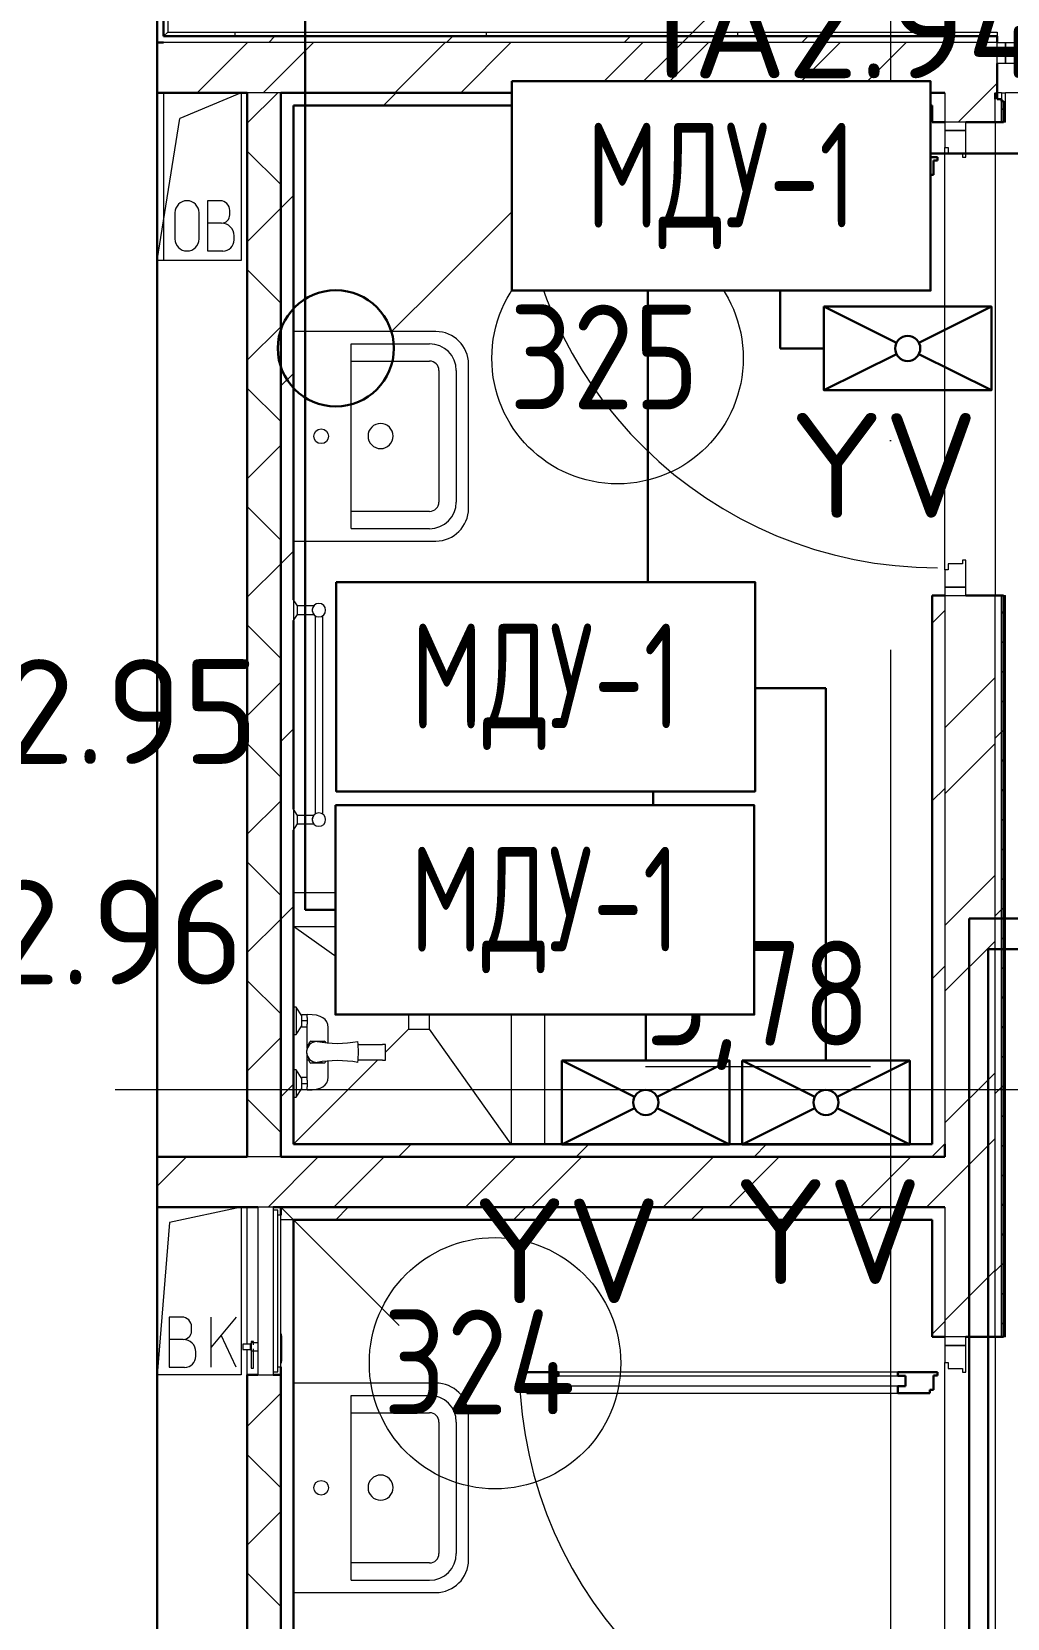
# Model space of a CAD drawing. Header units: millimetres. Extents: x -1073752 to 1436911, y -1379358 to 94781.
# Drawn here: x -1027053 to -1024725, y -1090949 to -1087162 of the extents above; entities that cross this region are included whole.
import ezdxf
from ezdxf.enums import TextEntityAlignment as Align

# ---------------------------------------------------------------- set-up
doc = ezdxf.new("R2010")
doc.units = ezdxf.units.MM
doc.set_wipeout_variables(frame=1)
doc.linetypes.add('ADSK_Линия сетки', pattern=[25, 20, -2.5, 0, -2.5])
for name, color, linetype, lineweight in [('RC-Дымоудаление', 1, 'Continuous', 30), ('Двери', 252, 'Continuous', 9), ('лс', 5, 'Continuous', 30), ('Марки помещений', 7, 'Continuous', 20), ('Обобщенные модели', 252, 'Continuous', 18), ('Оборудование', 7, 'Continuous', 18), ('Ограждение', 252, 'Continuous', 9), ('Оси', 252, 'Continuous', 9), ('Перекрытие', 252, 'Continuous', 18), ('Сантехника', 252, 'Continuous', 9), ('Стены внутренние', 7, 'Continuous', 18), ('Стены наружные', 7, 'Continuous', 18), ('Стены штриховка', 7, 'Continuous', 9)]:
    doc.layers.add(name, color=color, linetype=linetype, lineweight=lineweight)
doc.layers.add('RC-Позиционные_обозначения', color=7, linetype='Continuous')
doc.layers.add('RC-Таблицы', color=7, linetype='Continuous')
doc.layers.add('Двери открывание', color=7, linetype='Continuous', lineweight=9, true_color=0xc0c0c0)
doc.layers.add('Линии', color=7, linetype='Continuous', lineweight=9, true_color=0x00a600)
doc.styles.add('GOST Common_2', font='', dxfattribs={"width": 0.9, "height": 250})
doc.styles.add('ISOCPEUR', font='isocpeur.ttf', dxfattribs={"height": 250})
doc.styles.add('RubezhCAD', font='isocpeur.ttf')
doc.styles.get("Standard").update_dxf_attribs({"font": 'arial.ttf'})
doc.styles.get('GOST Common_2').set_extended_font_data('GOST type B')

# ---------------------------------------------------------------- blocks, each defined once
blk = doc.blocks.new('3 этаж')
at = {"color": 251, "lineweight": 18, "true_color": 0x636466}
for p, q in [((275095.8, 23256.6), (274925.4, 23219.9)), ((275095.8, 23256.6), (275095.8, 22856.6)), ((274925.4, 23219.9), (274895.8, 22856.6)), ((274954.6, 22994.2), (274924.6, 22994.2)), ((274924.6, 22994.2), (274924.6, 22874.2)), ((275084.6, 22994.2), (275024.6, 22922.7)), ((275024.6, 22874.2), (275024.6, 22994.2)), ((274978, 22960.8), (274978, 22970.8)), ((274958, 22940.8), (274924.6, 22940.8)), ((275084.6, 22874.2), (275048.7, 22951.3)), ((274988, 22900.8), (274988, 22910.8)), ((275095.8, 22856.6), (274895.8, 22856.6)), ((274924.6, 22874.2), (274961.3, 22874.2))]:
    blk.add_line(p, q, dxfattribs=at)
for centre, radius, start, end in [((274954.6, 22970.8), 23.3, 0, 90), ((274958, 22960.8), 20, 270, 0), ((274958, 22910.8), 30, 0, 90), ((274961.3, 22900.8), 26.7, 270, 0)]:
    blk.add_arc(centre, radius, start, end, dxfattribs=at)
at = {"layer": 'Двери', "color": 251, "true_color": 0x636466}
for p, q in [((276900.8, 26036.6), (276920.8, 26036.6)), ((276900.8, 25986.6), (276900.8, 26036.6)), ((276920.8, 26036.6), (276920.8, 25986.6)), ((276920.8, 26036.6), (276961.8, 26036.6)), ((276920.8, 25986.6), (276920.8, 26036.6)), ((276920.8, 25986.6), (276900.8, 25986.6)), ((276984.8, 25986.6), (276920.8, 25986.6)), ((276825.8, 25846.9), (276775.8, 25846.9)), ((276775.8, 25846.9), (276775.8, 25826.9)), ((276825.8, 25826.9), (276825.8, 25846.9)), ((276775.8, 25826.9), (276825.8, 25826.9)), ((276825.8, 25826.9), (276775.8, 25826.9)), ((276775.8, 25826.9), (276775.8, 25785.9)), ((276825.8, 25762.9), (276825.8, 25826.9)), ((276663.8, 25762.9), (275853.8, 25762.9)), ((276775.8, 25785.9), (276783.8, 25785.9)), ((276783.8, 25785.9), (276783.8, 25771.9)), ((276783.8, 25771.9), (276817.8, 25771.9)), ((276817.8, 25771.9), (276817.8, 25762.9)), ((276817.8, 25762.9), (276825.8, 25762.9)), ((275835.8, 25753.9), (276681.8, 25753.9)), ((275835.8, 25729.9), (275835.8, 25753.9)), ((276681.8, 25729.9), (275835.8, 25729.9)), ((276681.8, 25753.9), (276681.8, 25729.9)), ((275853.8, 25712.9), (276663.8, 25712.9)), ((276775.8, 24777.9), (276775.8, 24736.9)), ((276783.8, 24777.9), (276775.8, 24777.9)), ((276817.8, 24791.9), (276783.8, 24791.9)), ((276783.8, 24791.9), (276783.8, 24777.9)), ((276825.8, 24800.9), (276817.8, 24800.9)), ((276817.8, 24800.9), (276817.8, 24791.9)), ((276825.8, 24736.9), (276825.8, 24800.9)), ((276825.8, 24736.9), (276775.8, 24736.9)), ((276775.8, 24736.9), (276775.8, 24716.9)), ((276775.8, 24736.9), (276825.8, 24736.9)), ((276825.8, 24716.9), (276825.8, 24736.9)), ((276775.8, 24716.9), (276825.8, 24716.9)), ((276825.8, 22946.6), (276775.8, 22946.6)), ((276775.8, 22946.6), (276775.8, 22926.6)), ((276775.8, 22926.6), (276825.8, 22926.6)), ((276825.8, 22926.6), (276775.8, 22926.6)), ((276775.8, 22926.6), (276775.8, 22885.6)), ((276825.8, 22926.6), (276825.8, 22946.6)), ((276825.8, 22862.6), (276825.8, 22926.6)), ((276775.8, 22885.6), (276783.8, 22885.6)), ((276783.8, 22885.6), (276783.8, 22871.6)), ((275835.8, 22853.6), (276681.8, 22853.6)), ((275835.8, 22829.6), (275835.8, 22853.6)), ((276663.8, 22862.6), (275853.8, 22862.6)), ((276681.8, 22853.6), (276681.8, 22829.6)), ((276783.8, 22871.6), (276817.8, 22871.6)), ((276817.8, 22871.6), (276817.8, 22862.6)), ((276817.8, 22862.6), (276825.8, 22862.6)), ((276681.8, 22829.6), (275835.8, 22829.6)), ((275853.8, 22812.6), (276663.8, 22812.6))]:
    blk.add_line(p, q, dxfattribs=at)
at = {"layer": 'Двери', "color": 251, "lineweight": 30, "true_color": 0x636466}
for p, q in [((275853.8, 25762.9), (275759.8, 25762.9)), ((275759.8, 25762.9), (275759.8, 25754.9)), ((275759.8, 25754.9), (275768.8, 25754.9)), ((275768.8, 25754.9), (275768.8, 25720.9)), ((275853.8, 25753.9), (275853.8, 25762.9)), ((276757.8, 25762.9), (276663.8, 25762.9)), ((276663.8, 25753.9), (276663.8, 25762.9)), ((276748.8, 25720.9), (276748.8, 25754.9)), ((276748.8, 25754.9), (276757.8, 25754.9)), ((276757.8, 25754.9), (276757.8, 25762.9)), ((275768.8, 25720.9), (275777.8, 25720.9)), ((275777.8, 25720.9), (275777.8, 25712.9)), ((275835.8, 25753.9), (275853.8, 25753.9)), ((275835.8, 25729.9), (275835.8, 25753.9)), ((275853.8, 25729.9), (275835.8, 25729.9)), ((275853.8, 25712.9), (275853.8, 25729.9)), ((276681.8, 25753.9), (276663.8, 25753.9)), ((276663.8, 25729.9), (276681.8, 25729.9)), ((276663.8, 25712.9), (276663.8, 25729.9)), ((276681.8, 25729.9), (276681.8, 25753.9)), ((276739.8, 25712.9), (276739.8, 25720.9)), ((276739.8, 25720.9), (276748.8, 25720.9)), ((275777.8, 25712.9), (275853.8, 25712.9)), ((276663.8, 25712.9), (276739.8, 25712.9)), ((275853.8, 22862.6), (275759.8, 22862.6)), ((275759.8, 22862.6), (275759.8, 22854.6)), ((275759.8, 22854.6), (275768.8, 22854.6)), ((275768.8, 22854.6), (275768.8, 22820.6)), ((275835.8, 22853.6), (275853.8, 22853.6)), ((275835.8, 22829.6), (275835.8, 22853.6)), ((275853.8, 22853.6), (275853.8, 22862.6)), ((276757.8, 22862.6), (276663.8, 22862.6)), ((276663.8, 22853.6), (276663.8, 22862.6)), ((276681.8, 22853.6), (276663.8, 22853.6)), ((276681.8, 22829.6), (276681.8, 22853.6)), ((276748.8, 22820.6), (276748.8, 22854.6)), ((276748.8, 22854.6), (276757.8, 22854.6)), ((276757.8, 22854.6), (276757.8, 22862.6)), ((275768.8, 22820.6), (275777.8, 22820.6)), ((275777.8, 22820.6), (275777.8, 22812.6)), ((275777.8, 22812.6), (275853.8, 22812.6)), ((275853.8, 22829.6), (275835.8, 22829.6)), ((275853.8, 22812.6), (275853.8, 22829.6)), ((276663.8, 22829.6), (276681.8, 22829.6)), ((276663.8, 22812.6), (276663.8, 22829.6)), ((276663.8, 22812.6), (276739.8, 22812.6)), ((276739.8, 22812.6), (276739.8, 22820.6)), ((276739.8, 22820.6), (276748.8, 22820.6))]:
    blk.add_line(p, q, dxfattribs=at)
at = {"layer": 'Двери открывание', "color": 251, "true_color": 0x636466}
for centre in [(276757.8, 25780.9), (276757.8, 22880.6)]:
    blk.add_arc(centre, 998, 181.0334, 270, dxfattribs=at)
at = {"layer": 'Линии', "color": 251, "lineweight": 18, "ltscale": 200, "true_color": 0x636466}
for p, q in [((275095.8, 25916.6), (274949.9, 25855.5)), ((275095.8, 25916.6), (275095.8, 25516.6)), ((274895.8, 25516.6), (274949.9, 25855.5)), ((275045.8, 25659.1), (275015.8, 25659.1)), ((275015.8, 25659.1), (275015.8, 25539.1)), ((274938.3, 25567.8), (274938.3, 25630.4)), ((274995.6, 25567.8), (274995.6, 25630.4)), ((275049.1, 25605.7), (275015.8, 25605.7)), ((275069.1, 25625.7), (275069.1, 25635.7)), ((275079.1, 25565.7), (275079.1, 25575.7)), ((275015.8, 25539.1), (275052.5, 25539.1)), ((275095.8, 25516.6), (274895.8, 25516.6))]:
    blk.add_line(p, q, dxfattribs=at)
at = {"layer": 'Линии', "color": 251, "lineweight": 18, "true_color": 0x636466}
for centre, radius, start, end in [((274966.9, 25630.4), 28.7, 0, 180), ((275045.8, 25635.7), 23.3, 0, 90), ((275049.1, 25625.7), 20, 270, 0), ((275049.1, 25575.7), 30, 0, 90), ((274966.9, 25567.8), 28.7, 180, 0), ((275052.5, 25565.7), 26.7, 270, 0)]:
    blk.add_arc(centre, radius, start, end, dxfattribs=at)
at = {"layer": 'Марки помещений', "color": 251, "true_color": 0x636466}
for centre in [(275994.5, 25283.2), (275702.1, 22884.1)]:
    blk.add_circle(centre, 300, dxfattribs=at)
at = {"layer": 'Обобщенные модели', "color": 251, "true_color": 0x636466}
for p, q in [((275560.8, 25346.9), (275220.8, 25346.9)), ((275358.8, 25317.4), (275545.9, 25317.4)), ((275358.8, 24876.3), (275358.8, 25317.4)), ((275358.8, 25276.1), (275545.9, 25276.1)), ((275638.8, 25096.9), (275638.8, 25268.9)), ((275568.2, 25253.9), (275568.2, 24939.8)), ((275609.5, 25253.9), (275609.5, 24939.8)), ((275638.8, 24924.8), (275638.8, 25096.9)), ((275545.9, 24917.6), (275358.8, 24917.6)), ((275220.8, 24846.8), (275560.8, 24846.8)), ((275358.8, 24876.3), (275545.9, 24876.3)), ((275820.8, 24006.6), (275220.8, 24006.6)), ((275820.8, 23406.6), (275820.8, 24006.6)), ((275220.8, 23926.6), (275740.8, 23926.6)), ((275495.8, 23731.6), (275220.8, 23926.6)), ((275740.8, 23926.6), (275545.8, 23731.6)), ((275740.8, 23926.6), (275740.8, 23406.6)), ((275495.8, 23731.6), (275495.8, 23681.6)), ((275545.8, 23731.6), (275495.8, 23731.6)), ((275545.8, 23681.6), (275545.8, 23731.6)), ((275440.6, 23626.4), (275495.8, 23681.6)), ((275495.8, 23681.6), (275545.8, 23681.6)), ((275740.8, 23406.6), (275545.8, 23681.6)), ((275220.8, 23406.6), (275421.6, 23607.4)), ((275560.8, 22836.6), (275220.8, 22836.6)), ((275358.8, 22807.1), (275545.9, 22807.1)), ((275358.8, 22366), (275358.8, 22807.1)), ((275358.8, 22765.8), (275545.9, 22765.8)), ((275568.2, 22743.6), (275568.2, 22429.5)), ((275609.5, 22743.6), (275609.5, 22429.5)), ((275638.8, 22586.7), (275638.8, 22758.6)), ((275638.8, 22414.5), (275638.8, 22586.7)), ((275545.9, 22407.3), (275358.8, 22407.3)), ((275358.8, 22366), (275545.9, 22366)), ((275220.8, 22336.5), (275560.8, 22336.5))]:
    blk.add_line(p, q, dxfattribs=at)
for centre in [(275287.1, 25096.8), (275287.1, 22586.6)]:
    blk.add_circle(centre, 17.5, dxfattribs=at)
for centre, radius, start, end in [((275560.8, 25268.9), 78, 0, 90), ((275545.9, 25253.9), 63.6, 0, 90), ((275545.9, 25253.9), 22.3, 0, 90), ((275428.9, 25097.3), 30, 90, 270), ((275428.9, 25097.3), 30, 270, 90), ((275545.9, 24939.8), 63.6, 270, 0), ((275545.9, 24939.8), 22.3, 270, 0), ((275560.8, 24924.8), 78, 270, 0), ((275545.9, 22743.6), 63.6, 0, 90), ((275560.8, 22758.6), 78, 0, 90), ((275545.9, 22743.6), 22.3, 0, 90), ((275428.9, 22587), 30, 90, 270), ((275428.9, 22587), 30, 270, 90), ((275545.9, 22429.5), 63.6, 270, 0), ((275545.9, 22429.5), 22.3, 270, 0), ((275560.8, 22414.5), 78, 270, 0)]:
    blk.add_arc(centre, radius, start, end, dxfattribs=at)
at = {"layer": 'Обобщенные модели', "color": 251, "lineweight": 9, "true_color": 0x636466}
for centre, radius, start, end in [((275277.2, 23627), 24.9, 90, 270), ((275325.8, 23924.2), 276.6, 259.8828, 280.1172), ((275190.1, 23627), 186, 352.307, 7.693), ((275325.8, 23329.8), 276.6, 79.8828, 100.1172)]:
    blk.add_arc(centre, radius, start, end, dxfattribs=at)
for points, knots in [([(275254.9, 23638), (275254.8, 23637.8), (275254.6, 23637.4), (275254.2, 23636.6), (275253.9, 23635.7), (275253.7, 23635.1), (275253.6, 23634.8)], [0.71428571, 0.71428571, 0.71428571, 0.71428571, 0.73214286, 0.75, 0.78571429, 0.8032683, 0.8032683, 0.8032683, 0.8032683]), ([(275258.9, 23643.8), (275258.8, 23643.7), (275258.4, 23643.3), (275257.9, 23642.7), (275257.4, 23642), (275256.9, 23641.4), (275256.6, 23640.9), (275256.4, 23640.6)], [0.5266216, 0.5266216, 0.5266216, 0.5266216, 0.5357143, 0.5714286, 0.5892857, 0.6071429, 0.634202, 0.634202, 0.634202, 0.634202]), ([(275263.5, 23647.8), (275263.2, 23647.6), (275262.5, 23647.1), (275261.9, 23646.6), (275261.5, 23646.3)], [0.36280917, 0.36280917, 0.36280917, 0.36280917, 0.39285714, 0.42857143, 0.42857143, 0.42857143, 0.42857143]), ([(275269.3, 23650.6), (275269.1, 23650.5), (275268.4, 23650.3), (275267.4, 23649.9), (275266.5, 23649.5), (275266.1, 23649.3)], [0.19772091, 0.19772091, 0.19772091, 0.19772091, 0.21428571, 0.25, 0.28571429, 0.28571429, 0.28571429, 0.28571429]), ([(275253, 23632.8), (275252.9, 23632.3), (275252.7, 23631.4), (275252.4, 23629.5), (275252.3, 23628), (275252.3, 23627)], [0.8571429, 0.8571429, 0.8571429, 0.8571429, 0.8928571, 0.9285714, 1, 1, 1, 1]), ([(275252.3, 23627), (275252.3, 23626), (275252.4, 23624.5), (275252.7, 23622.6), (275252.9, 23621.7), (275253, 23621.2)], [0, 0, 0, 0, 0.0714286, 0.1071429, 0.1428571, 0.1428571, 0.1428571, 0.1428571]), ([(275253.6, 23619.2), (275253.7, 23619), (275253.9, 23618.3), (275254.2, 23617.5), (275254.6, 23616.6), (275254.8, 23616.2), (275254.9, 23616)], [0.1967317, 0.1967317, 0.1967317, 0.1967317, 0.21428571, 0.25, 0.26785714, 0.28571429, 0.28571429, 0.28571429, 0.28571429]), ([(275256.4, 23613.4), (275256.6, 23613.1), (275256.9, 23612.6), (275257.4, 23612), (275257.8, 23611.5), (275258.2, 23611), (275258.6, 23610.6), (275258.8, 23610.3), (275258.9, 23610.2)], [0.365798, 0.365798, 0.365798, 0.365798, 0.3928571, 0.4107143, 0.4285714, 0.4464286, 0.4642857, 0.4733784, 0.4733784, 0.4733784, 0.4733784]), ([(275261.9, 23607.4), (275262.1, 23607.2), (275262.6, 23606.8), (275263.2, 23606.4), (275263.5, 23606.2)], [0.58294052, 0.58294052, 0.58294052, 0.58294052, 0.60714286, 0.63719083, 0.63719083, 0.63719083, 0.63719083]), ([(275266.1, 23604.7), (275266.5, 23604.5), (275267.4, 23604.1), (275268.4, 23603.7), (275269.1, 23603.5), (275269.3, 23603.4)], [0.71428571, 0.71428571, 0.71428571, 0.71428571, 0.75, 0.78571429, 0.80227909, 0.80227909, 0.80227909, 0.80227909])]:
    blk.add_open_spline(points, degree=3, knots=knots, dxfattribs=at)
for points in [[(275277.2, 23651.9), (275275.3, 23651.9), (275273.3, 23651.7), (275271.4, 23651.2)], [(275271.4, 23602.8), (275273.3, 23602.3), (275275.3, 23602.1), (275277.2, 23602.1)]]:
    blk.add_open_spline(points, degree=3, dxfattribs=at)
at = {"layer": 'Оборудование', "color": 251, "true_color": 0x636466}
for p, q in [((275172.2, 23256.6), (275135.8, 23256.6)), ((275135.8, 23256.6), (275135.8, 22856.6)), ((275173.1, 22857.5), (275173.1, 23255.6)), ((275190.8, 23256.6), (275473.6, 22973.7)), ((275182.8, 23249.6), (275173.1, 23249.6)), ((275183.8, 22864.5), (275183.8, 23248.6)), ((275190.8, 23237.6), (275185.3, 23237.6)), ((275190.8, 22875.6), (275190.8, 23237.6)), ((275192.8, 22953.1), (275190.8, 22953.1)), ((275192.8, 22949.1), (275192.8, 22953.1)), ((275117.9, 22929.2), (275100.4, 22929.2)), ((275100.4, 22929.2), (275100.4, 22916.9)), ((275100.4, 22916.9), (275117.9, 22916.9)), ((275119.9, 22931.1), (275117.9, 22929.2)), ((275117.9, 22929.2), (275117.9, 22916.9)), ((275117.9, 22916.9), (275119.9, 22915)), ((275135.8, 22932.7), (275119.9, 22932.7)), ((275119.9, 22932.7), (275119.9, 22913.4)), ((275125.4, 22936.1), (275120.4, 22936.1)), ((275120.4, 22936.1), (275120.4, 22927.9)), ((275120.4, 22918.2), (275120.4, 22872.4)), ((275125.4, 22927.9), (275125.4, 22936.1)), ((275125.4, 22872.4), (275125.4, 22918.2)), ((275192.8, 22949.1), (275192.8, 22888.6)), ((275119.9, 22913.4), (275135.8, 22913.4)), ((275190.8, 22884.6), (275192.8, 22884.6)), ((275192.8, 22884.6), (275192.8, 22888.6)), ((275120.4, 22872.4), (275125.4, 22872.4)), ((275135.8, 22856.6), (275172.2, 22856.6)), ((275173.1, 22863.6), (275182.8, 22863.6)), ((275185.3, 22875.6), (275190.8, 22875.6))]:
    blk.add_line(p, q, dxfattribs=at)
for points, knots in [([(275173.1, 23255.6), (275173.1, 23255.7), (275173.1, 23255.8), (275173, 23256), (275172.9, 23256.2), (275172.8, 23256.3), (275172.6, 23256.4), (275172.4, 23256.5), (275172.2, 23256.6), (275172.2, 23256.6)], [-1, -1, -1, -1, -0.833333, -0.75, -0.583333, -0.458333, -0.333333, -0.166667, 0, 0, 0, 0]), ([(275183.8, 23248.6), (275183.8, 23248.7), (275183.8, 23248.8), (275183.7, 23249), (275183.7, 23249.1), (275183.6, 23249.2), (275183.5, 23249.3), (275183.3, 23249.4), (275183.1, 23249.5), (275182.9, 23249.6), (275182.8, 23249.6)], [-1, -1, -1, -1, -0.833333, -0.75, -0.666667, -0.583333, -0.458333, -0.333333, -0.166667, 0, 0, 0, 0]), ([(275185.3, 23237.6), (275185.2, 23237.6), (275185, 23237.6), (275184.7, 23237.7), (275184.5, 23237.8), (275184.4, 23237.9), (275184.2, 23238), (275184.1, 23238.2), (275184, 23238.3), (275183.9, 23238.5), (275183.8, 23238.8), (275183.8, 23239), (275183.8, 23239.1)], [-1, -1, -1, -1, -0.833333, -0.75, -0.666667, -0.583333, -0.5, -0.416667, -0.333333, -0.25, -0.166667, 0, 0, 0, 0]), ([(275172.2, 22856.6), (275172.2, 22856.6), (275172.4, 22856.6), (275172.6, 22856.7), (275172.8, 22856.8), (275172.9, 22856.9), (275173, 22857.1), (275173.1, 22857.2), (275173.1, 22857.4), (275173.1, 22857.5)], [0, 0, 0, 0, 0.166667, 0.333333, 0.458333, 0.583333, 0.708333, 0.833333, 1, 1, 1, 1]), ([(275182.8, 22863.6), (275182.9, 22863.6), (275183.1, 22863.6), (275183.3, 22863.7), (275183.5, 22863.8), (275183.6, 22863.9), (275183.7, 22864), (275183.7, 22864.1), (275183.8, 22864.3), (275183.8, 22864.4), (275183.8, 22864.5)], [0, 0, 0, 0, 0.166667, 0.333333, 0.458333, 0.583333, 0.666667, 0.75, 0.833333, 1, 1, 1, 1]), ([(275183.8, 22874), (275183.8, 22874.2), (275183.8, 22874.4), (275183.9, 22874.6), (275184, 22874.8), (275184.1, 22875), (275184.2, 22875.1), (275184.4, 22875.2), (275184.5, 22875.4), (275184.7, 22875.4), (275185, 22875.5), (275185.2, 22875.6), (275185.3, 22875.6)], [0, 0, 0, 0, 0.166667, 0.25, 0.333333, 0.416667, 0.5, 0.583333, 0.666667, 0.75, 0.833333, 1, 1, 1, 1])]:
    blk.add_open_spline(points, degree=3, knots=knots, dxfattribs=at)
at = {"layer": 'Ограждение', "color": 251, "true_color": 0x636466}
for p, q in [((274920.8, 26554.9), (274920.8, 26061.6)), ((274920.8, 26061.6), (274910.8, 26051.6)), ((274910.8, 26051.6), (274920.8, 26061.6)), ((274920.8, 26061.6), (276900.8, 26061.6)), ((276900.8, 26061.6), (276900.8, 26051.6)), ((276910.8, 25916.6), (276920.8, 25916.6)), ((276910.8, 25916.6), (276910.8, 25901.6)), ((276920.8, 25846.9), (276920.8, 25916.6)), ((276920.8, 25846.9), (276915.8, 25846.9)), ((276915.8, 24716.9), (276920.8, 24716.9)), ((276920.8, 22946.6), (276920.8, 24716.9)), ((276920.8, 22946.6), (276915.8, 22946.6))]:
    blk.add_line(p, q, dxfattribs=at)
at = {"layer": 'Ограждение', "color": 251, "linetype": 'Continuous', "true_color": 0x636466}
for p, q in [((275081.8, 26051.6), (275081.8, 26061.6)), ((275681.8, 26051.6), (275681.8, 26061.6)), ((276281.8, 26051.6), (276281.8, 26061.6)), ((276881.8, 26051.6), (276881.8, 26061.6))]:
    blk.add_line(p, q, dxfattribs=at)
at = {"layer": 'Оси', "color": 251, "linetype": 'ADSK_Линия сетки', "ltscale": 200, "true_color": 0x636466}
for p, q in [((274895.8, 34587.2), (274895.8, -31389.6)), ((276645.8, 34587.2), (276645.8, -31389.6)), ((308795.8, 23536.6), (237073.5, 23536.6))]:
    blk.add_line(p, q, dxfattribs=at)
at = {"layer": 'Перекрытие', "color": 251, "true_color": 0x636466}
for p, q in [((275095.8, 25916.6), (275095.8, 25516.6)), ((275095.8, 25516.6), (274895.8, 25516.6))]:
    blk.add_line(p, q, dxfattribs=at)
at = {"layer": 'Сантехника', "color": 251, "true_color": 0x636466}
for p, q in [((275230.8, 24691.7), (275220.8, 24706.7)), ((275220.8, 24706.7), (275220.8, 24656.7)), ((275220.8, 24656.7), (275230.8, 24671.7)), ((275220.8, 24656.7), (275230.8, 24671.7)), ((275269.3, 24691.7), (275230.8, 24691.7)), ((275230.8, 24671.7), (275230.8, 24691.7)), ((275230.8, 24671.7), (275269.3, 24671.7)), ((275272.8, 24668.6), (275272.8, 24194.4)), ((275290.8, 24194.4), (275290.8, 24669.1)), ((275230.8, 24191.7), (275220.8, 24206.7)), ((275220.8, 24206.7), (275220.8, 24156.7)), ((275220.8, 24156.7), (275230.8, 24171.7)), ((275220.8, 24156.7), (275230.8, 24171.7)), ((275269.3, 24191.7), (275230.8, 24191.7)), ((275230.8, 24171.7), (275230.8, 24191.7)), ((275230.8, 24171.7), (275269.3, 24171.7)), ((275227.1, 23734.1), (275220.8, 23734.1)), ((275240.8, 23713.6), (275227.1, 23734.1)), ((275227.1, 23734.1), (275227.1, 23669)), ((275240.8, 23701.6), (275240.8, 23716.6)), ((275240.8, 23716.6), (275253.8, 23716.6)), ((275253.8, 23709.5), (275253.8, 23716.4)), ((275253.8, 23709.5), (275253.8, 23701.6)), ((275227.1, 23669), (275240.8, 23689.6)), ((275240.8, 23686.6), (275240.8, 23701.6)), ((275253.8, 23701.6), (275240.8, 23701.6)), ((275253.8, 23686.6), (275240.8, 23686.6)), ((275253.8, 23701.6), (275253.8, 23693.7)), ((275253.8, 23644.5), (275253.8, 23693.7)), ((275304, 23649.5), (275304, 23685.6)), ((275220.8, 23669), (275227.1, 23669)), ((275253.8, 23644.5), (275258.1, 23644.5)), ((275253.8, 23634.9), (275253.8, 23644.5)), ((275261.4, 23653.1), (275295.4, 23653.1)), ((275271.6, 23651.2), (275261.4, 23653.1)), ((275295.4, 23653.1), (275284.7, 23651.3)), ((275374.9, 23644.5), (275433.5, 23644.5)), ((275440.8, 23644.5), (275433.5, 23644.5)), ((275440.8, 23607.4), (275440.8, 23644.5)), ((275253.8, 23607.4), (275253.8, 23619.1)), ((275259.1, 23607.4), (275253.8, 23607.4)), ((275253.8, 23559.5), (275253.8, 23607.4)), ((275261.4, 23600.6), (275274.1, 23602.5)), ((275295.4, 23600.6), (275261.4, 23600.6)), ((275295.4, 23600.6), (275281.7, 23602.5)), ((275304, 23567.2), (275304, 23604.5)), ((275433.5, 23607.4), (275374.8, 23607.4)), ((275433.5, 23607.4), (275440.8, 23607.4)), ((275227.1, 23584.1), (275220.8, 23584.1)), ((275240.8, 23563.6), (275227.1, 23584.1)), ((275227.1, 23584.1), (275227.1, 23519.1)), ((275240.8, 23551.6), (275240.8, 23566.6)), ((275240.8, 23566.6), (275253.8, 23566.6)), ((275253.8, 23559.5), (275253.8, 23551.6)), ((275227.1, 23519.1), (275240.8, 23539.6)), ((275240.8, 23536.6), (275240.8, 23551.6)), ((275240.8, 23551.6), (275253.8, 23551.6)), ((275253.8, 23536.6), (275240.8, 23536.6)), ((275253.8, 23551.6), (275253.8, 23543.7)), ((275253.8, 23536.4), (275253.8, 23543.7)), ((275220.8, 23519.1), (275227.1, 23519.1))]:
    blk.add_line(p, q, dxfattribs=at)
for centre, start, end in [((275281.8, 24681.7), 90, 270), ((275281.8, 24681.7), 270, 90), ((275281.8, 24181.7), 90, 270), ((275281.8, 24181.7), 270, 90)]:
    blk.add_arc(centre, 16, start, end, dxfattribs=at)
for points, knots in [([(275269.3, 24691.7), (275269.3, 24691.7), (275269.2, 24691.6), (275269, 24691.3), (275268.8, 24691.1), (275268.6, 24690.8), (275268.3, 24690.4), (275268, 24689.9), (275267.4, 24688.9), (275266.7, 24687.3), (275266.1, 24685.2), (275265.9, 24683.6), (275265.8, 24682.6), (275265.8, 24682.1)], [0, 0, 0, 0, 0.0555556, 0.0833333, 0.1111111, 0.1388889, 0.1666667, 0.1944444, 0.2222222, 0.3333333, 0.3888889, 0.4444444, 0.4884465, 0.4884465, 0.4884465, 0.4884465]), ([(275266.6, 24676.6), (275266.9, 24675.9), (275267.2, 24675), (275267.7, 24674.2), (275267.9, 24673.6), (275268.3, 24673), (275268.6, 24672.6), (275268.8, 24672.4), (275268.9, 24672.2), (275269, 24672), (275269.2, 24671.8), (275269.3, 24671.7), (275269.3, 24671.7)], [0.6666667, 0.6666667, 0.6666667, 0.6666667, 0.75, 0.7708333, 0.7916667, 0.8333333, 0.875, 0.8854167, 0.8958333, 0.9166667, 0.9583333, 1, 1, 1, 1]), ([(275268.8, 24191.1), (275268.7, 24191), (275268.6, 24190.8), (275268.3, 24190.4), (275268, 24189.9), (275267.4, 24188.9), (275266.7, 24187.3), (275266.1, 24185.2), (275265.9, 24183.6), (275265.8, 24182.5), (275265.8, 24181.9)], [0.1111111, 0.1111111, 0.1111111, 0.1111111, 0.1388889, 0.1666667, 0.1944444, 0.2222222, 0.3333333, 0.3888889, 0.4444444, 0.4925448, 0.4925448, 0.4925448, 0.4925448]), ([(275266.6, 24176.6), (275266.9, 24175.9), (275267.2, 24175), (275267.7, 24174.2), (275267.9, 24173.6), (275268.3, 24173), (275268.6, 24172.6), (275268.8, 24172.4), (275268.9, 24172.2), (275269, 24172), (275269.2, 24171.8), (275269.3, 24171.7), (275269.3, 24171.7)], [0.6666667, 0.6666667, 0.6666667, 0.6666667, 0.75, 0.7708333, 0.7916667, 0.8333333, 0.875, 0.8854167, 0.8958333, 0.9166667, 0.9583333, 1, 1, 1, 1])]:
    blk.add_open_spline(points, degree=3, knots=knots, dxfattribs=at)
for points in [[(275265.9, 24679.9), (275265.9, 24679.3), (275266, 24678.8), (275266.2, 24678.2)], [(275265.9, 24179.9), (275265.9, 24179.3), (275266, 24178.8), (275266.2, 24178.2)], [(275304, 23685.6), (275304, 23706.1), (275287.3, 23716.4), (275253.8, 23716.4)], [(275256.5, 23640.8), (275257, 23642.1), (275257.5, 23643.3), (275258.1, 23644.5)], [(275257.1, 23644.5), (275257.7, 23646), (275259, 23649), (275260.6, 23651.8), (275261.4, 23653.1)], [(275295.4, 23653.1), (275296, 23652.2), (275296.6, 23651.2), (275297.1, 23650.2)], [(275259.1, 23607.4), (275257.9, 23609.5), (275256.9, 23611.7), (275256.1, 23614)], [(275261.4, 23600.6), (275260.7, 23601.7), (275259.4, 23603.9), (275258.3, 23606.2), (275257.9, 23607.4)], [(275297.3, 23603.9), (275296.7, 23602.8), (275296.1, 23601.7), (275295.4, 23600.6)], [(275253.8, 23536.4), (275287.3, 23536.4), (275304, 23546.6), (275304, 23567.2)]]:
    blk.add_open_spline(points, degree=3, dxfattribs=at)
at = {"layer": 'Стены внутренние', "color": 251, "lineweight": 30, "true_color": 0x636466}
for p, q in [((274895.8, 25916.6), (274895.8, 23376.6)), ((274895.8, 23256.6), (274895.8, 17536.6))]:
    blk.add_line(p, q, dxfattribs=at)
at = {"layer": 'Стены наружные', "color": 251, "lineweight": 30, "true_color": 0x636466}
for p, q in [((274895.8, 25916.6), (274895.8, 26554.8)), ((274910.8, 26554.9), (274910.8, 26051.6)), ((274895.8, 26036.6), (274910.8, 26036.6)), ((276900.8, 26051.6), (274910.8, 26051.6)), ((276900.8, 26051.6), (276900.8, 26036.6)), ((276900.8, 25901.6), (276900.8, 25986.6)), ((274895.8, 25916.6), (275110.8, 25916.6)), ((275110.8, 25916.6), (275110.8, 23376.6)), ((275190.8, 25916.6), (276775.8, 25916.6)), ((275190.8, 25916.6), (275190.8, 23376.6)), ((276895.8, 25916.6), (276895.8, 25901.6)), ((276745.8, 25886.6), (275220.8, 25886.6)), ((275220.8, 25886.6), (275220.8, 24706.7)), ((276745.8, 25886.6), (276745.8, 25846.9)), ((276910.8, 25901.6), (276900.8, 25901.6)), ((276910.8, 25896.6), (276910.8, 25901.6)), ((276915.8, 25896.6), (276910.8, 25896.6)), ((276915.8, 25846.9), (276915.8, 25896.6)), ((276745.8, 25846.9), (276775.8, 25846.9)), ((276825.8, 25846.9), (276915.8, 25846.9)), ((276745.8, 24716.9), (276745.8, 23406.6)), ((276745.8, 24716.9), (276775.8, 24716.9)), ((276825.8, 24716.9), (276915.8, 24716.9)), ((276915.8, 22946.6), (276915.8, 24716.9)), ((275220.8, 24656.7), (275220.8, 24206.7)), ((275220.8, 24156.7), (275220.8, 23406.6)), ((275220.8, 23406.6), (276745.8, 23406.6)), ((276775.8, 23376.6), (276775.8, 23406.6)), ((274895.8, 23376.6), (275110.8, 23376.6)), ((274895.8, 23376.6), (274895.8, 23256.6)), ((275190.8, 23376.6), (276775.8, 23376.6)), ((275135.8, 23256.6), (274895.8, 23256.6)), ((275172.4, 23256.6), (276775.8, 23256.6)), ((275190.8, 23237.6), (275190.8, 23256.6)), ((276745.8, 23226.6), (275220.8, 23226.6)), ((275220.8, 23226.6), (275220.8, 21026.6)), ((276745.8, 23226.6), (276745.8, 22946.6)), ((276745.8, 22946.6), (276775.8, 22946.6)), ((276825.8, 22946.6), (276915.8, 22946.6)), ((275110.8, 22856.6), (275110.8, 20996.6)), ((275110.8, 22856.6), (275135.8, 22856.6)), ((275172.4, 22856.6), (275190.8, 22856.6)), ((275190.8, 20996.6), (275190.8, 22875.6))]:
    blk.add_line(p, q, dxfattribs=at)
at = {"layer": 'Стены наружные', "color": 251, "linetype": 'Continuous', "lineweight": 9, "true_color": 0x636466}
for p, q in [((274991.5, 25916.6), (275111.5, 26036.6)), ((275148.7, 25916.6), (275268.7, 26036.6)), ((275161.9, 26036.6), (275176.9, 26051.6)), ((275463, 25916.6), (275583, 26036.6)), ((275586.2, 26036.6), (275601.2, 26051.6)), ((275620.2, 25916.6), (275740.2, 26036.6)), ((275934.5, 25916.6), (276054.5, 26036.6)), ((276010.4, 26036.6), (276025.4, 26051.6)), ((276091.6, 25916.6), (276211.6, 26036.6)), ((276405.9, 25916.6), (276525.9, 26036.6)), ((276434.7, 26036.6), (276449.7, 26051.6)), ((276563.1, 25916.6), (276683.1, 26036.6)), ((276859, 26036.6), (276874, 26051.6)), ((275110.8, 25844), (275183.3, 25916.6)), ((275436.2, 25886.6), (275466.2, 25916.6)), ((275860.4, 25886.6), (275890.4, 25916.6)), ((276284.7, 25886.6), (276314.7, 25916.6)), ((276709, 25886.6), (276739, 25916.6)), ((276807.7, 25846.9), (276877.4, 25916.6)), ((276877.4, 25916.6), (276900.8, 25939.9)), ((276910.8, 25876.2), (276915.8, 25881.2)), ((275190.8, 25697.6), (275110.8, 25777.6)), ((275110.8, 25561.2), (275190.8, 25641.2)), ((275190.8, 25641.2), (275220.8, 25671.2)), ((275190.8, 25414.8), (275110.8, 25494.8)), ((275110.8, 25278.3), (275190.8, 25358.3)), ((275190.8, 25216.9), (275220.8, 25246.9)), ((275190.8, 25131.9), (275110.8, 25211.9)), ((275110.8, 24995.5), (275190.8, 25075.5)), ((275190.8, 24849.1), (275110.8, 24929.1)), ((275190.8, 24792.6), (275220.8, 24822.6)), ((275110.8, 24712.6), (275190.8, 24792.6)), ((276775.8, 24714.9), (276777.8, 24716.9)), ((276745.8, 24650.6), (276775.8, 24680.6)), ((276910.8, 24674.1), (276915.8, 24679.1)), ((275190.8, 24566.3), (275110.8, 24646.3)), ((276910.8, 24603.4), (276915.8, 24608.4)), ((275110.8, 24429.8), (275190.8, 24509.8)), ((276775.8, 24400.6), (276895.8, 24520.6)), ((276910.8, 24532.7), (276915.8, 24537.7)), ((276910.8, 24462), (276915.8, 24467)), ((275190.8, 24368.4), (275220.8, 24398.4)), ((276895.8, 24376.3), (276910.8, 24391.3)), ((276910.8, 24391.3), (276915.8, 24396.3)), ((275190.8, 24283.4), (275110.8, 24363.4)), ((276775.8, 24243.4), (276895.8, 24363.4)), ((276910.8, 24320.6), (276915.8, 24325.6)), ((276745.8, 24226.3), (276775.8, 24256.3)), ((276910.8, 24249.9), (276915.8, 24254.9)), ((275110.8, 24146.9), (275190.8, 24226.9)), ((276910.8, 24179.2), (276915.8, 24184.2)), ((276910.8, 24108.5), (276915.8, 24113.5)), ((275190.8, 24000.6), (275110.8, 24080.6)), ((276775.8, 23929.1), (276895.8, 24049.1)), ((276910.8, 24037.8), (276915.8, 24042.8)), ((275110.8, 23864.1), (275190.8, 23944.1)), ((275190.8, 23944.1), (275220.8, 23974.1)), ((276895.8, 23952), (276910.8, 23967)), ((276910.8, 23967), (276915.8, 23972)), ((276910.8, 23896.3), (276915.8, 23901.3)), ((276775.8, 23771.9), (276895.8, 23891.9)), ((276745.8, 23802), (276775.8, 23832)), ((276910.8, 23825.6), (276915.8, 23830.6)), ((275190.8, 23717.7), (275110.8, 23797.7)), ((276910.8, 23754.9), (276915.8, 23759.9)), ((276910.8, 23684.2), (276915.8, 23689.2)), ((275110.8, 23581.3), (275190.8, 23661.3)), ((276910.8, 23613.5), (276915.8, 23618.5)), ((276775.8, 23457.6), (276895.8, 23577.6)), ((275190.8, 23519.8), (275220.8, 23549.8)), ((276895.8, 23527.8), (276910.8, 23542.8)), ((276910.8, 23542.8), (276915.8, 23547.8)), ((275190.8, 23434.9), (275110.8, 23514.9)), ((276910.8, 23472.1), (276915.8, 23477.1)), ((275471.8, 23376.6), (275501.8, 23406.6)), ((275896, 23376.6), (275926, 23406.6)), ((276320.3, 23376.6), (276350.3, 23406.6)), ((276744.6, 23376.6), (276774.6, 23406.6)), ((276774.6, 23406.6), (276775.8, 23407.8)), ((276775.8, 23300.5), (276895.8, 23420.5)), ((276910.8, 23401.4), (276915.8, 23406.4)), ((274895.8, 23306.3), (274966, 23376.6)), ((275160.3, 23256.6), (275280.3, 23376.6)), ((275188.9, 23376.6), (275190.8, 23378.4)), ((275317.5, 23256.6), (275437.5, 23376.6)), ((275631.8, 23256.6), (275751.8, 23376.6)), ((275788.9, 23256.6), (275908.9, 23376.6)), ((276103.2, 23256.6), (276223.2, 23376.6)), ((276260.4, 23256.6), (276380.4, 23376.6)), ((276574.7, 23256.6), (276694.7, 23376.6)), ((276910.8, 23330.6), (276915.8, 23335.6)), ((276731.9, 23256.6), (276775.8, 23300.5)), ((275321.8, 23226.6), (275351.8, 23256.6)), ((275746, 23226.6), (275776, 23256.6)), ((276170.3, 23226.6), (276200.3, 23256.6)), ((276594.6, 23226.6), (276624.6, 23256.6)), ((276910.8, 23259.9), (276915.8, 23264.9)), ((276910.8, 23189.2), (276915.8, 23194.2)), ((276775.8, 22986.2), (276895.8, 23106.2)), ((276895.8, 23103.5), (276910.8, 23118.5)), ((276910.8, 23118.5), (276915.8, 23123.5)), ((276910.8, 23047.8), (276915.8, 23052.8)), ((276745.8, 22953.5), (276775.8, 22983.5)), ((276910.8, 22977.1), (276915.8, 22982.1)), ((276893.3, 22946.6), (276895.8, 22949)), ((275110.8, 22732.7), (275190.8, 22812.7)), ((275190.8, 22586.4), (275110.8, 22666.4)), ((275110.8, 22449.9), (275190.8, 22529.9)), ((275190.8, 22303.5), (275110.8, 22383.5))]:
    blk.add_line(p, q, dxfattribs=at)
at = {"layer": 'Стены наружные', "color": 251, "true_color": 0x636466}
for p, q in [((274910.8, 25916.6), (274910.8, 25516.6)), ((276910.8, 25916.6), (276900.8, 25916.6)), ((278130.8, 25916.6), (276920.8, 25916.6)), ((276895.8, 25846.9), (276895.8, 24716.9)), ((276775.8, 24777.9), (276775.8, 25785.9)), ((275110.8, 22929.2), (275110.8, 23256.6)), ((275110.8, 22856.6), (275110.8, 22916.9)), ((276895.8, 22946.6), (276895.8, 21816.6)), ((276775.8, 21877.6), (276775.8, 22885.6))]:
    blk.add_line(p, q, dxfattribs=at)
at = {"layer": 'Стены штриховка', "color": 251, "true_color": 0x636466}
for p, q in [((276900.8, 26036.6), (274910.8, 26036.6)), ((275190.8, 25916.6), (275110.8, 25916.6)), ((276775.8, 25916.6), (276775.8, 25846.9)), ((276895.8, 25916.6), (276900.8, 25916.6)), ((276895.8, 25846.9), (276895.8, 25901.6)), ((276910.8, 25846.9), (276910.8, 25896.6)), ((276775.8, 24716.9), (276775.8, 23406.6)), ((276895.8, 22946.6), (276895.8, 24716.9)), ((276910.8, 22946.6), (276910.8, 24716.9)), ((275190.8, 23376.6), (275110.8, 23376.6)), ((276775.8, 23256.6), (276775.8, 22946.6)), ((275220.8, 23226.6), (275190.8, 23226.6))]:
    blk.add_line(p, q, dxfattribs=at)
at = {"layer": 'Марки помещений', "color": 251, "true_color": 0x636466, "style": 'GOST Common_2', "width": 0.9}
for s, p in [('325', (275735.7, 25160.9)), ('%%U3,78', (276061.3, 23642.2)), ('324', (275434.8, 22761.8))]:
    blk.add_text(s, height=250, dxfattribs=at).set_placement(p)
blk = doc.blocks.new('A$C122646C6')
at = {"color": 1, "lineweight": 30}
for points in [[(0, 200), (400, 200), (400, 0), (0, 0), (0, 200)], [(0, 200), (173.2, 113.4)], [(400, 200), (226.8, 113.4)], [(173.2, 86.6), (0, 0)], [(226.8, 86.6), (400, 0)]]:
    blk.add_lwpolyline(points, dxfattribs=at)
blk.add_circle((200, 100), 30, dxfattribs=at)
blk = doc.blocks.new('RC-UGO-MDU-01')
at = {"layer": 'RC-Дымоудаление'}
blk.add_point((0, 0), dxfattribs=at)
blk.add_attdef('PSTN', text='', height=2.5, dxfattribs=at).set_placement((5.821, 2.37), align=Align.BOTTOM_CENTER)
blk.add_wipeout([(4.998, 2.498), (4.998, -2.498), (-4.998, -2.498), (-4.998, 2.498)]).dxf.layer = 'RC-Дымоудаление'
blk.add_wipeout([(-4.998, -2.498), (-4.998, 2.498), (4.998, 2.498), (4.998, -2.498)]).dxf.layer = 'RC-Дымоудаление'
blk.add_lwpolyline([(-4.998, 2.498), (4.998, 2.498), (4.998, -2.498), (-4.998, -2.498), (-4.998, 2.498)], close=True, dxfattribs=at)
at = {"layer": 'RC-Дымоудаление', "ltscale": 100, "style": 'ISOCPEUR', "width": 0.7}
blk.add_text('МДУ-1', height=2.5, dxfattribs=at).set_placement((0, 0), align=Align.MIDDLE)

msp = doc.modelspace()

# ---------------------------------------------------------------- linework, layer by layer
at = {"layer": 'лс', "color": 0, "lineweight": 20}
msp.add_line((-1020637, -1082352), (-1026194.5, -1087877.4), dxfattribs=at)
at = {"layer": 'лс'}
for p, q in [((-1026400.7, -1089258.1), (-1026400.7, -1086309.5)), ((-1024384.4, -1087452.3), (-1024907.9, -1087452.3)), ((-1025583, -1087779.5), (-1025583, -1088475.6)), ((-1025570.2, -1088975.1), (-1025570.2, -1089008.3)), ((-1026328.5, -1089258.1), (-1026400.7, -1089258.1))]:
    msp.add_line(p, q, dxfattribs=at)
at = {"layer": 'лс', "color": 11}
for p, q in [((-1025266.9, -1087917.8), (-1025266.9, -1087779.5)), ((-1025162.5, -1087917.8), (-1025266.9, -1087917.8)), ((-1025157.5, -1088728.6), (-1025326.8, -1088728.6)), ((-1025157.5, -1089617.8), (-1025157.5, -1088728.6)), ((-1025587.6, -1089617.8), (-1025587.6, -1089507.8))]:
    msp.add_line(p, q, dxfattribs=at)
at = {"layer": 'лс', "color": 4}
for p, q in [((-1021212.6, -1089278.8), (-1024815.8, -1089278.8)), ((-1024815.8, -1089278.8), (-1024815.8, -1093405.1)), ((-1024770.4, -1093350), (-1024770.4, -1089352.1)), ((-1024770.4, -1089352.1), (-1021135.3, -1089352.1))]:
    msp.add_line(p, q, dxfattribs=at)
at = {"layer": 'лс'}
msp.add_circle((-1026327.4, -1087917.5), 138.6, dxfattribs=at)

# ---------------------------------------------------------------- block references
for name, p in [('3 этаж', (-1301649.5, -1113224.3)), ('A$C122646C6', (-1025162.5, -1088017.8)), ('A$C122646C6', (-1025787.6, -1089817.8)), ('A$C122646C6', (-1025357.5, -1089817.8))]:
    msp.add_blockref(name, p)

# ---------------------------------------------------------------- texts
at = {"layer": 'RC-Таблицы', "linetype": 'Continuous', "lineweight": 40, "char_height": 250, "width": 2400, "attachment_point": 5, "style": 'RubezhCAD'}
for insert in [(-1025019.4, -1088196.9), (-1025153.1, -1090026.1), (-1025776.3, -1090071.8)]:
    msp.add_mtext('YV', dxfattribs=dict(at, insert=insert))

# ---------------------------------------------------------------- next in the draw order: block references
at = {"layer": 'RC-Дымоудаление', "color": 4, "linetype": 'Continuous', "lineweight": 40, "ltscale": 15}
ref = msp.add_blockref('RC-UGO-MDU-01', (-1025407.7, -1087529.7), dxfattribs=dict(at, xscale=100, yscale=100, zscale=100))
ref.add_attrib('PSTN', '1А2.94', dxfattribs={"layer": 'RC-Позиционные_обозначения', "height": 250, "style": 'RubezhCAD'}).set_placement((-1025117.5, -1087347.8), align=Align.BOTTOM_CENTER)
ref = msp.add_blockref('RC-UGO-MDU-01', (-1025826.6, -1088725.3), dxfattribs=dict(at, xscale=100, yscale=100, zscale=100))
ref.add_attrib('PSTN', '1А2.95', dxfattribs={"layer": 'RC-Позиционные_обозначения', "height": 250, "style": 'RubezhCAD'}).set_placement((-1026991.2, -1088984.5), align=Align.BOTTOM_CENTER)
ref = msp.add_blockref('RC-UGO-MDU-01', (-1025828.7, -1089258.1), dxfattribs=dict(at, xscale=100, yscale=100, zscale=100))
ref.add_attrib('PSTN', '1А2.96', dxfattribs={"layer": 'RC-Позиционные_обозначения', "height": 250, "style": 'RubezhCAD'}).set_placement((-1027026.2, -1089511.1), align=Align.BOTTOM_CENTER)

doc.saveas('drawing.dxf')
